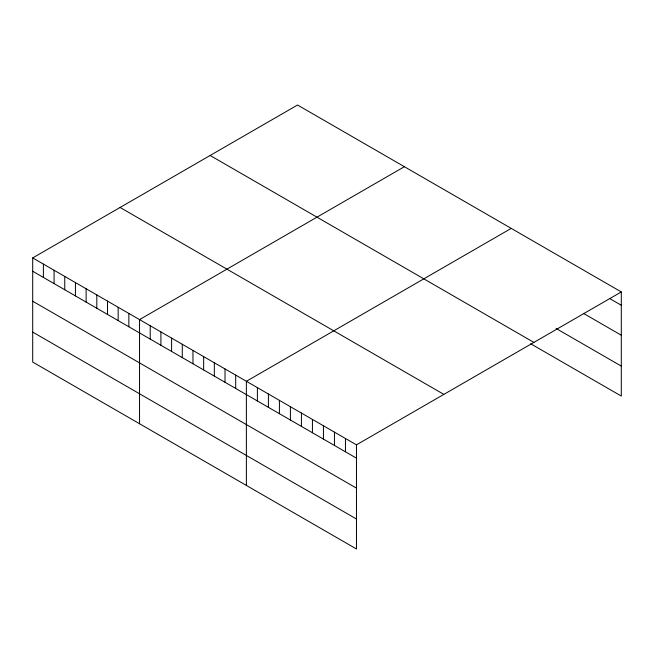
<?xml version="1.0" encoding="UTF-8"?>
<svg xmlns="http://www.w3.org/2000/svg" width="654" height="654" viewBox="0 0 654 654"><rect width="100%" height="100%" fill="white"/><g stroke="black" fill="none" stroke-linecap="round" stroke-linejoin="round"><path stroke-width="0.98" d="M32.7 257.921L356.463 444.843L356.463 548.984L32.7 362.063L32.7 257.921L297.537 105.016L621.3 291.937L621.3 396.079L530.696 343.767M404.385 166.705L139.539 319.61L139.539 423.743M511.224 228.385L246.378 381.29L246.378 485.431M356.463 444.843L621.3 291.937M610.288 298.903L621.3 305.263M584.047 313.724L621.3 335.232M556.096 328.463L621.3 366.109M210.147 155.48L533.901 342.402M120.099 207.465L443.853 394.387M32.7 271.247L356.463 458.168M32.7 301.216L356.463 488.137M32.7 332.093L356.463 519.014M345.451 438.491L345.451 451.808M334.447 432.131L334.447 445.456M323.436 425.779L323.436 439.096M312.432 419.427L312.432 432.744M301.42 413.066L301.42 426.392M290.409 406.714L290.409 420.031M279.405 400.354L279.405 413.68M268.393 394.002L268.393 407.319M257.39 387.642L257.39 400.967M235.693 375.126L235.693 388.443M225.017 368.954L225.017 382.279M214.332 362.782L214.332 376.107M203.647 356.618L203.647 369.935M192.963 350.446L192.963 363.771M182.278 344.282L182.278 357.599M171.593 338.11L171.593 351.435M160.909 331.946L160.909 345.263M150.224 325.774L150.224 339.099M128.854 313.438L128.854 326.763M118.17 307.274L118.17 320.591M107.485 301.102L107.485 314.427M96.808 294.929L96.808 308.255M86.124 288.766L86.124 302.083M75.439 282.593L75.439 295.919M64.754 276.429L64.754 289.747M54.069 270.257L54.069 283.583M43.385 264.093L43.385 277.41"/></g></svg>
